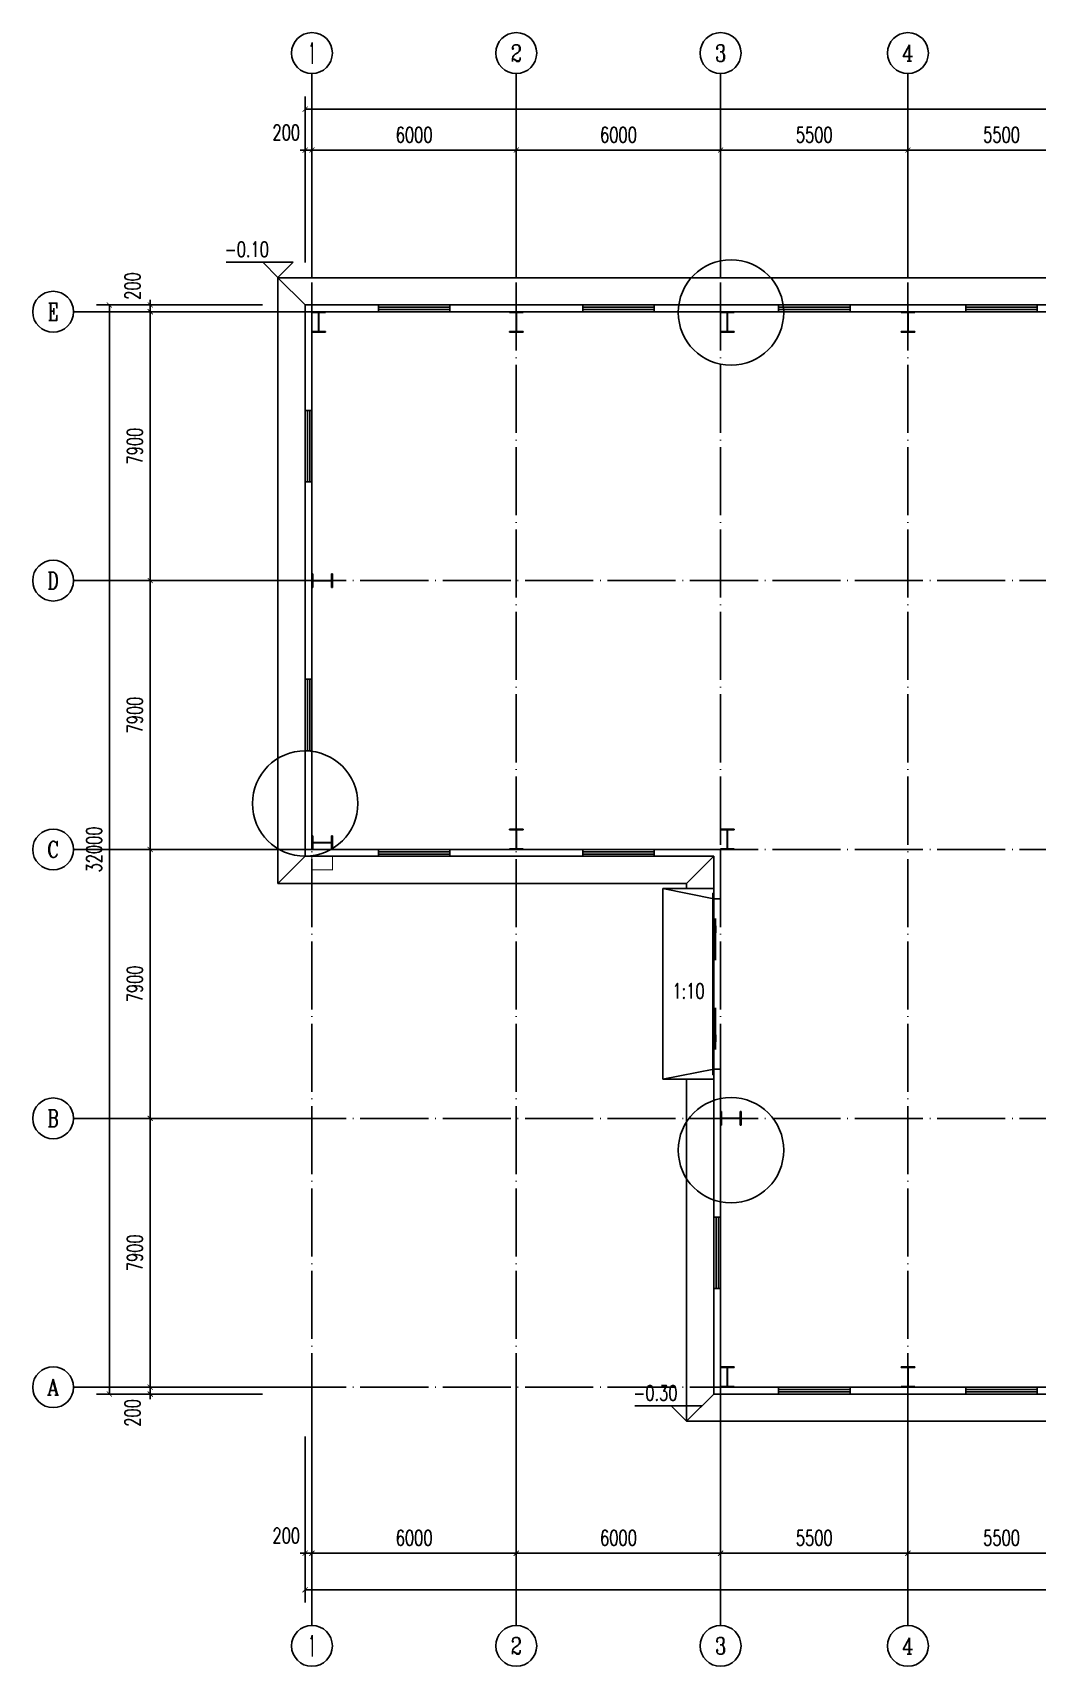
# Model space of a CAD drawing. Extents: x 1162612 to 1711260, y -157368 to 197905.
# Drawn here: x 1162612 to 1192112, y 51188 to 99188 of the extents above; entities that cross this region are included whole.
import ezdxf
from ezdxf.enums import TextEntityAlignment as Align

# ---------------------------------------------------------------- set-up
doc = ezdxf.new("R2010")
doc.units = 0
doc.header["$LTSCALE"] = 1000
doc.header["$MEASUREMENT"] = 0
doc.linetypes.add('DOTE', pattern=[2.42, 2, -0.2, 0.02, -0.2])
doc.layers.get('0').update_dxf_attribs({"linetype": 'CONTINUOUS'})
doc.layers.get('DEFPOINTS').update_dxf_attribs({"linetype": 'CONTINUOUS'})
for name, color, linetype in [('AXIS', 3, 'CONTINUOUS'), ('AXIS_TEXT', 7, 'CONTINUOUS'), ('COLUMN', 99, 'CONTINUOUS'), ('DIM_ELEV', 3, 'CONTINUOUS'), ('DIM_SYMB', 3, 'CONTINUOUS'), ('DOTE', 1, 'DOTE'), ('GROUND', 2, 'CONTINUOUS'), ('PUB_TEXT', 7, 'CONTINUOUS'), ('STAIR', 2, 'CONTINUOUS'), ('WALL', 9, 'CONTINUOUS'), ('WINDOW', 99, 'CONTINUOUS')]:
    doc.layers.add(name, color=color, linetype=linetype)
doc.styles.add('_TCH_AXIS', font='COMPLEX', dxfattribs={"bigfont": 'GBCBIG'})
doc.styles.add('_TCH_DIM', font='SIMPLEX', dxfattribs={"bigfont": 'GBCBIG'})
doc.styles.add('COMPLEX', font='COMPLEX')
doc.styles.add('DIM_FONT', font='SIMPLEX', dxfattribs={"width": 0.7, "bigfont": 'GBCBIG'})
doc.dimstyles.new('DIMN150', dxfattribs={"dimscale": 1.5, "dimtxt": 300, "dimasz": 100, "dimexe": 250, "dimexo": 300, "dimgap": 150, "dimtad": 1, "dimdec": 0, "dimzin": 0, "dimtxsty": 'DIM_FONT', "dimblk": 'ARCHTICK', "dimcen": 0.09, "dimclrt": 7, "dimazin": 3, "dimtfac": 1, "dimtdec": 0, "dimtix": 1, "dimtmove": 0, "dimatfit": 3, "dimtolj": 1, "dimtzin": 0})

# ---------------------------------------------------------------- blocks, each defined once
blk = doc.blocks.new('$TCHSYS$WIN2D')
for p, q in [((-0.5, 0.5), (0.5, 0.5)), ((-0.5, 0.5), (-0.5, -0.5)), ((0.5, 0.5), (0.5, -0.5)), ((0.5, 0.167), (-0.5, 0.167)), ((0.5, -0.167), (-0.5, -0.167)), ((-0.5, -0.5), (0.5, -0.5))]:
    blk.add_line(p, q)
blk = doc.blocks.new('$DORLIB2D$00000130')
at = {"color": 0, "linetype": 'CONTINUOUS'}
for p, q in [((-0.5333, 0.6601), (-0.5333, 0.5127)), ((0, 0.6601), (-0.5333, 0.6601)), ((0, 0.5127), (0, 0.6601)), ((0.5333, 0.6601), (0, 0.6601)), ((0.5333, 0.6601), (0.5333, 0.5127)), ((0, 0.5127), (-0.5333, 0.5127)), ((0.5333, 0.5127), (0, 0.5127)), ((-0.3853, 0.2694), (-0.1396, 0.2694)), ((-0.3853, 0.2694), (-0.2999, 0.2144)), ((-0.2999, 0.2144), (-0.2999, 0.2694)), ((0.3853, 0.2694), (0.1396, 0.2694)), ((0.2999, 0.2144), (0.2999, 0.2694)), ((0.3853, 0.2694), (0.2999, 0.2144))]:
    blk.add_line(p, q, dxfattribs=at)
blk = doc.blocks.new('_AXISO')
blk.add_circle((0, 0), 0.5)
at = {"layer": 'AXIS_TEXT', "style": 'COMPLEX', "width": 1.041667}
blk.add_attdef('A', text='', height=0.56, dxfattribs=at).set_placement((-0.25, -0.28), (0.25, -0.28), align=Align.FIT)
blk = doc.blocks.new('_ARCHTICK')
at = {"color": 0, "linetype": 'BYBLOCK', "const_width": 0.15}
blk.add_lwpolyline([(-0.5, -0.5), (0.5, 0.5)], dxfattribs=at)
blk = doc.blocks.new('*D49')
at = {"layer": 'AXIS', "color": 0}
for p, q in [((1543101, 80130), (1543101, 75255)), ((1594101, 80130), (1594101, 75255)), ((1543101, 75630), (1594101, 75630))]:
    blk.add_line(p, q, dxfattribs=at)
at = {"layer": 'DEFPOINTS', "color": 0}
for p in [(1543101, 80580), (1594101, 80580), (1594101, 75630)]:
    blk.add_point(p, dxfattribs=at)
at = {"layer": 'AXIS', "color": 0, "xscale": 150, "yscale": 150, "zscale": 150, "rotation": 180}
blk.add_blockref('_ARCHTICK', (1543101, 75630), dxfattribs=at)
at = {"layer": 'AXIS', "color": 0, "xscale": 150, "yscale": 150, "zscale": 150}
blk.add_blockref('_ARCHTICK', (1594101, 75630), dxfattribs=at)
at = {"layer": 'AXIS', "color": 7, "insert": (1568601, 76080), "char_height": 450, "attachment_point": 5, "style": 'DIM_FONT'}
blk.add_mtext('\\A1;51000', dxfattribs=at)
blk = doc.blocks.new('*D50')
at = {"layer": 'AXIS', "color": 0}
for p, q in [((1543101, 80130), (1543101, 76327)), ((1543301, 80130), (1543301, 76327)), ((1543101, 76702), (1542951, 76702)), ((1543101, 76702), (1543301, 76702)), ((1543301, 76702), (1543451, 76702))]:
    blk.add_line(p, q, dxfattribs=at)
at = {"layer": 'DEFPOINTS', "color": 0}
for p in [(1543101, 80580), (1543301, 80580), (1543301, 76702)]:
    blk.add_point(p, dxfattribs=at)
at = {"layer": 'AXIS', "color": 0, "xscale": 150, "yscale": 150, "zscale": 150}
blk.add_blockref('_ARCHTICK', (1543101, 76702), dxfattribs=at)
at = {"layer": 'AXIS', "color": 0, "xscale": 150, "yscale": 150, "zscale": 150, "rotation": 180}
blk.add_blockref('_ARCHTICK', (1543301, 76702), dxfattribs=at)
at = {"layer": 'AXIS', "color": 7, "insert": (1542546, 77220), "char_height": 450, "attachment_point": 5, "style": 'DIM_FONT'}
blk.add_mtext('\\A1;200', dxfattribs=at)
blk = doc.blocks.new('*D51')
at = {"layer": 'AXIS', "color": 0}
for p, q in [((1543301, 80130), (1543301, 76327)), ((1549301, 80130), (1549301, 76327)), ((1543301, 76702), (1549301, 76702))]:
    blk.add_line(p, q, dxfattribs=at)
at = {"layer": 'DEFPOINTS', "color": 0}
for p in [(1543301, 80580), (1549301, 80580), (1549301, 76702)]:
    blk.add_point(p, dxfattribs=at)
at = {"layer": 'AXIS', "color": 0, "xscale": 150, "yscale": 150, "zscale": 150, "rotation": 180}
blk.add_blockref('_ARCHTICK', (1543301, 76702), dxfattribs=at)
at = {"layer": 'AXIS', "color": 0, "xscale": 150, "yscale": 150, "zscale": 150}
blk.add_blockref('_ARCHTICK', (1549301, 76702), dxfattribs=at)
at = {"layer": 'AXIS', "color": 7, "insert": (1546301, 77152), "char_height": 450, "attachment_point": 5, "style": 'DIM_FONT'}
blk.add_mtext('\\A1;6000', dxfattribs=at)
blk = doc.blocks.new('*D52')
at = {"layer": 'AXIS', "color": 0}
for p, q in [((1549301, 80130), (1549301, 76327)), ((1555301, 80130), (1555301, 76327)), ((1549301, 76702), (1555301, 76702))]:
    blk.add_line(p, q, dxfattribs=at)
at = {"layer": 'DEFPOINTS', "color": 0}
for p in [(1549301, 80580), (1555301, 80580), (1555301, 76702)]:
    blk.add_point(p, dxfattribs=at)
at = {"layer": 'AXIS', "color": 0, "xscale": 150, "yscale": 150, "zscale": 150, "rotation": 180}
blk.add_blockref('_ARCHTICK', (1549301, 76702), dxfattribs=at)
at = {"layer": 'AXIS', "color": 0, "xscale": 150, "yscale": 150, "zscale": 150}
blk.add_blockref('_ARCHTICK', (1555301, 76702), dxfattribs=at)
at = {"layer": 'AXIS', "color": 7, "insert": (1552301, 77152), "char_height": 450, "attachment_point": 5, "style": 'DIM_FONT'}
blk.add_mtext('\\A1;6000', dxfattribs=at)
blk = doc.blocks.new('*D53')
at = {"layer": 'AXIS', "color": 0}
for p, q in [((1555301, 80130), (1555301, 76327)), ((1560801, 80130), (1560801, 76327)), ((1555301, 76702), (1560801, 76702))]:
    blk.add_line(p, q, dxfattribs=at)
at = {"layer": 'DEFPOINTS', "color": 0}
for p in [(1555301, 80580), (1560801, 80580), (1560801, 76702)]:
    blk.add_point(p, dxfattribs=at)
at = {"layer": 'AXIS', "color": 0, "xscale": 150, "yscale": 150, "zscale": 150, "rotation": 180}
blk.add_blockref('_ARCHTICK', (1555301, 76702), dxfattribs=at)
at = {"layer": 'AXIS', "color": 0, "xscale": 150, "yscale": 150, "zscale": 150}
blk.add_blockref('_ARCHTICK', (1560801, 76702), dxfattribs=at)
at = {"layer": 'AXIS', "color": 7, "insert": (1558051, 77152), "char_height": 450, "attachment_point": 5, "style": 'DIM_FONT'}
blk.add_mtext('\\A1;5500', dxfattribs=at)
blk = doc.blocks.new('*D54')
at = {"layer": 'AXIS', "color": 0}
for p, q in [((1560801, 80130), (1560801, 76327)), ((1566301, 80130), (1566301, 76327)), ((1560801, 76702), (1566301, 76702))]:
    blk.add_line(p, q, dxfattribs=at)
at = {"layer": 'DEFPOINTS', "color": 0}
for p in [(1560801, 80580), (1566301, 80580), (1566301, 76702)]:
    blk.add_point(p, dxfattribs=at)
at = {"layer": 'AXIS', "color": 0, "xscale": 150, "yscale": 150, "zscale": 150, "rotation": 180}
blk.add_blockref('_ARCHTICK', (1560801, 76702), dxfattribs=at)
at = {"layer": 'AXIS', "color": 0, "xscale": 150, "yscale": 150, "zscale": 150}
blk.add_blockref('_ARCHTICK', (1566301, 76702), dxfattribs=at)
at = {"layer": 'AXIS', "color": 7, "insert": (1563551, 77152), "char_height": 450, "attachment_point": 5, "style": 'DIM_FONT'}
blk.add_mtext('\\A1;5500', dxfattribs=at)
blk = doc.blocks.new('*D61')
at = {"layer": 'AXIS', "color": 0}
for p, q in [((1541851, 113380), (1536976, 113380)), ((1537351, 81380), (1537351, 113380)), ((1541851, 81380), (1536976, 81380))]:
    blk.add_line(p, q, dxfattribs=at)
at = {"layer": 'DEFPOINTS', "color": 0}
for p in [(1537351, 113380), (1542301, 113380), (1542301, 81380)]:
    blk.add_point(p, dxfattribs=at)
at = {"layer": 'AXIS', "color": 0, "xscale": 150, "yscale": 150, "zscale": 150}
for p, rotation in [((1537351, 113380), 90), ((1537351, 81380), 270)]:
    blk.add_blockref('_ARCHTICK', p, dxfattribs=dict(at, rotation=rotation))
at = {"layer": 'AXIS', "color": 7, "insert": (1536901, 97380), "char_height": 450, "attachment_point": 5, "rotation": 90, "style": 'DIM_FONT'}
blk.add_mtext('\\A1;32000', dxfattribs=at)
blk = doc.blocks.new('*D62')
at = {"layer": 'AXIS', "color": 0}
for p, q in [((1538551, 81580), (1538551, 81730)), ((1541851, 81580), (1538176, 81580)), ((1541851, 81380), (1538176, 81380)), ((1538551, 81380), (1538551, 81580)), ((1538551, 81380), (1538551, 81230))]:
    blk.add_line(p, q, dxfattribs=at)
at = {"layer": 'DEFPOINTS', "color": 0}
for p in [(1538551, 81580), (1542301, 81580), (1542301, 81380)]:
    blk.add_point(p, dxfattribs=at)
at = {"layer": 'AXIS', "color": 0, "xscale": 150, "yscale": 150, "zscale": 150}
for p, rotation in [((1538551, 81580), 270), ((1538551, 81380), 90)]:
    blk.add_blockref('_ARCHTICK', p, dxfattribs=dict(at, rotation=rotation))
at = {"layer": 'AXIS', "color": 7, "insert": (1538033, 80825), "char_height": 450, "attachment_point": 5, "rotation": 90, "style": 'DIM_FONT'}
blk.add_mtext('\\A1;200', dxfattribs=at)
blk = doc.blocks.new('*D63')
at = {"layer": 'AXIS', "color": 0}
for p, q in [((1541851, 89480), (1538176, 89480)), ((1538551, 81580), (1538551, 89480)), ((1541851, 81580), (1538176, 81580))]:
    blk.add_line(p, q, dxfattribs=at)
at = {"layer": 'DEFPOINTS', "color": 0}
for p in [(1538551, 89480), (1542301, 89480), (1542301, 81580)]:
    blk.add_point(p, dxfattribs=at)
at = {"layer": 'AXIS', "color": 0, "xscale": 150, "yscale": 150, "zscale": 150}
for p, rotation in [((1538551, 89480), 90), ((1538551, 81580), 270)]:
    blk.add_blockref('_ARCHTICK', p, dxfattribs=dict(at, rotation=rotation))
at = {"layer": 'AXIS', "color": 7, "insert": (1538101, 85530), "char_height": 450, "attachment_point": 5, "rotation": 90, "style": 'DIM_FONT'}
blk.add_mtext('\\A1;7900', dxfattribs=at)
blk = doc.blocks.new('*D64')
at = {"layer": 'AXIS', "color": 0}
for p, q in [((1541851, 97380), (1538176, 97380)), ((1538551, 89480), (1538551, 97380)), ((1541851, 89480), (1538176, 89480))]:
    blk.add_line(p, q, dxfattribs=at)
at = {"layer": 'DEFPOINTS', "color": 0}
for p in [(1538551, 97380), (1542301, 97380), (1542301, 89480)]:
    blk.add_point(p, dxfattribs=at)
at = {"layer": 'AXIS', "color": 0, "xscale": 150, "yscale": 150, "zscale": 150}
for p, rotation in [((1538551, 97380), 90), ((1538551, 89480), 270)]:
    blk.add_blockref('_ARCHTICK', p, dxfattribs=dict(at, rotation=rotation))
at = {"layer": 'AXIS', "color": 7, "insert": (1538101, 93430), "char_height": 450, "attachment_point": 5, "rotation": 90, "style": 'DIM_FONT'}
blk.add_mtext('\\A1;7900', dxfattribs=at)
blk = doc.blocks.new('*D65')
at = {"layer": 'AXIS', "color": 0}
for p, q in [((1541851, 105280), (1538176, 105280)), ((1538551, 97380), (1538551, 105280)), ((1541851, 97380), (1538176, 97380))]:
    blk.add_line(p, q, dxfattribs=at)
at = {"layer": 'DEFPOINTS', "color": 0}
for p in [(1538551, 105280), (1542301, 105280), (1542301, 97380)]:
    blk.add_point(p, dxfattribs=at)
at = {"layer": 'AXIS', "color": 0, "xscale": 150, "yscale": 150, "zscale": 150}
for p, rotation in [((1538551, 105280), 90), ((1538551, 97380), 270)]:
    blk.add_blockref('_ARCHTICK', p, dxfattribs=dict(at, rotation=rotation))
at = {"layer": 'AXIS', "color": 7, "insert": (1538101, 101330), "char_height": 450, "attachment_point": 5, "rotation": 90, "style": 'DIM_FONT'}
blk.add_mtext('\\A1;7900', dxfattribs=at)
blk = doc.blocks.new('*D66')
at = {"layer": 'AXIS', "color": 0}
for p, q in [((1541851, 113180), (1538176, 113180)), ((1538551, 105280), (1538551, 113180)), ((1541851, 105280), (1538176, 105280))]:
    blk.add_line(p, q, dxfattribs=at)
at = {"layer": 'DEFPOINTS', "color": 0}
for p in [(1538551, 113180), (1542301, 113180), (1542301, 105280)]:
    blk.add_point(p, dxfattribs=at)
at = {"layer": 'AXIS', "color": 0, "xscale": 150, "yscale": 150, "zscale": 150}
for p, rotation in [((1538551, 113180), 90), ((1538551, 105280), 270)]:
    blk.add_blockref('_ARCHTICK', p, dxfattribs=dict(at, rotation=rotation))
at = {"layer": 'AXIS', "color": 7, "insert": (1538101, 109230), "char_height": 450, "attachment_point": 5, "rotation": 90, "style": 'DIM_FONT'}
blk.add_mtext('\\A1;7900', dxfattribs=at)
blk = doc.blocks.new('*D67')
at = {"layer": 'AXIS', "color": 0}
for p, q in [((1541851, 113380), (1538176, 113380)), ((1538551, 113380), (1538551, 113530)), ((1538551, 113180), (1538551, 113380)), ((1541851, 113180), (1538176, 113180)), ((1538551, 113180), (1538551, 113030))]:
    blk.add_line(p, q, dxfattribs=at)
at = {"layer": 'DEFPOINTS', "color": 0}
for p in [(1538551, 113380), (1542301, 113380), (1542301, 113180)]:
    blk.add_point(p, dxfattribs=at)
at = {"layer": 'AXIS', "color": 0, "xscale": 150, "yscale": 150, "zscale": 150}
for p, rotation in [((1538551, 113380), 270), ((1538551, 113180), 90)]:
    blk.add_blockref('_ARCHTICK', p, dxfattribs=dict(at, rotation=rotation))
at = {"layer": 'AXIS', "color": 7, "insert": (1538033, 113935), "char_height": 450, "attachment_point": 5, "rotation": 90, "style": 'DIM_FONT'}
blk.add_mtext('\\A1;200', dxfattribs=at)
blk = doc.blocks.new('*D68')
at = {"layer": 'AXIS', "color": 0}
for p, q in [((1543101, 114630), (1543101, 119505)), ((1543101, 119130), (1594101, 119130)), ((1594101, 114630), (1594101, 119505))]:
    blk.add_line(p, q, dxfattribs=at)
at = {"layer": 'DEFPOINTS', "color": 0}
for p in [(1594101, 119130), (1543101, 114180), (1594101, 114180)]:
    blk.add_point(p, dxfattribs=at)
at = {"layer": 'AXIS', "color": 0, "xscale": 150, "yscale": 150, "zscale": 150, "rotation": 180}
blk.add_blockref('_ARCHTICK', (1543101, 119130), dxfattribs=at)
at = {"layer": 'AXIS', "color": 0, "xscale": 150, "yscale": 150, "zscale": 150}
blk.add_blockref('_ARCHTICK', (1594101, 119130), dxfattribs=at)
at = {"layer": 'AXIS', "color": 7, "insert": (1568601, 119580), "char_height": 450, "attachment_point": 5, "style": 'DIM_FONT'}
blk.add_mtext('\\A1;51000', dxfattribs=at)
blk = doc.blocks.new('*D69')
at = {"layer": 'AXIS', "color": 0}
for p, q in [((1543101, 114630), (1543101, 118305)), ((1543301, 114630), (1543301, 118305)), ((1543101, 117930), (1542951, 117930)), ((1543101, 117930), (1543301, 117930)), ((1543301, 117930), (1543451, 117930))]:
    blk.add_line(p, q, dxfattribs=at)
at = {"layer": 'DEFPOINTS', "color": 0}
for p in [(1543301, 117930), (1543101, 114180), (1543301, 114180)]:
    blk.add_point(p, dxfattribs=at)
at = {"layer": 'AXIS', "color": 0, "xscale": 150, "yscale": 150, "zscale": 150}
blk.add_blockref('_ARCHTICK', (1543101, 117930), dxfattribs=at)
at = {"layer": 'AXIS', "color": 0, "xscale": 150, "yscale": 150, "zscale": 150, "rotation": 180}
blk.add_blockref('_ARCHTICK', (1543301, 117930), dxfattribs=at)
at = {"layer": 'AXIS', "color": 7, "insert": (1542546, 118447), "char_height": 450, "attachment_point": 5, "style": 'DIM_FONT'}
blk.add_mtext('\\A1;200', dxfattribs=at)
blk = doc.blocks.new('*D70')
at = {"layer": 'AXIS', "color": 0}
for p, q in [((1543301, 114630), (1543301, 118305)), ((1549301, 114630), (1549301, 118305)), ((1543301, 117930), (1549301, 117930))]:
    blk.add_line(p, q, dxfattribs=at)
at = {"layer": 'DEFPOINTS', "color": 0}
for p in [(1549301, 117930), (1543301, 114180), (1549301, 114180)]:
    blk.add_point(p, dxfattribs=at)
at = {"layer": 'AXIS', "color": 0, "xscale": 150, "yscale": 150, "zscale": 150, "rotation": 180}
blk.add_blockref('_ARCHTICK', (1543301, 117930), dxfattribs=at)
at = {"layer": 'AXIS', "color": 0, "xscale": 150, "yscale": 150, "zscale": 150}
blk.add_blockref('_ARCHTICK', (1549301, 117930), dxfattribs=at)
at = {"layer": 'AXIS', "color": 7, "insert": (1546301, 118380), "char_height": 450, "attachment_point": 5, "style": 'DIM_FONT'}
blk.add_mtext('\\A1;6000', dxfattribs=at)
blk = doc.blocks.new('*D71')
at = {"layer": 'AXIS', "color": 0}
for p, q in [((1549301, 114630), (1549301, 118305)), ((1555301, 114630), (1555301, 118305)), ((1549301, 117930), (1555301, 117930))]:
    blk.add_line(p, q, dxfattribs=at)
at = {"layer": 'DEFPOINTS', "color": 0}
for p in [(1555301, 117930), (1549301, 114180), (1555301, 114180)]:
    blk.add_point(p, dxfattribs=at)
at = {"layer": 'AXIS', "color": 0, "xscale": 150, "yscale": 150, "zscale": 150, "rotation": 180}
blk.add_blockref('_ARCHTICK', (1549301, 117930), dxfattribs=at)
at = {"layer": 'AXIS', "color": 0, "xscale": 150, "yscale": 150, "zscale": 150}
blk.add_blockref('_ARCHTICK', (1555301, 117930), dxfattribs=at)
at = {"layer": 'AXIS', "color": 7, "insert": (1552301, 118380), "char_height": 450, "attachment_point": 5, "style": 'DIM_FONT'}
blk.add_mtext('\\A1;6000', dxfattribs=at)
blk = doc.blocks.new('*D72')
at = {"layer": 'AXIS', "color": 0}
for p, q in [((1555301, 114630), (1555301, 118305)), ((1560801, 114630), (1560801, 118305)), ((1555301, 117930), (1560801, 117930))]:
    blk.add_line(p, q, dxfattribs=at)
at = {"layer": 'DEFPOINTS', "color": 0}
for p in [(1560801, 117930), (1555301, 114180), (1560801, 114180)]:
    blk.add_point(p, dxfattribs=at)
at = {"layer": 'AXIS', "color": 0, "xscale": 150, "yscale": 150, "zscale": 150, "rotation": 180}
blk.add_blockref('_ARCHTICK', (1555301, 117930), dxfattribs=at)
at = {"layer": 'AXIS', "color": 0, "xscale": 150, "yscale": 150, "zscale": 150}
blk.add_blockref('_ARCHTICK', (1560801, 117930), dxfattribs=at)
at = {"layer": 'AXIS', "color": 7, "insert": (1558051, 118380), "char_height": 450, "attachment_point": 5, "style": 'DIM_FONT'}
blk.add_mtext('\\A1;5500', dxfattribs=at)
blk = doc.blocks.new('*D73')
at = {"layer": 'AXIS', "color": 0}
for p, q in [((1560801, 114630), (1560801, 118305)), ((1566301, 114630), (1566301, 118305)), ((1560801, 117930), (1566301, 117930))]:
    blk.add_line(p, q, dxfattribs=at)
at = {"layer": 'DEFPOINTS', "color": 0}
for p in [(1566301, 117930), (1560801, 114180), (1566301, 114180)]:
    blk.add_point(p, dxfattribs=at)
at = {"layer": 'AXIS', "color": 0, "xscale": 150, "yscale": 150, "zscale": 150, "rotation": 180}
blk.add_blockref('_ARCHTICK', (1560801, 117930), dxfattribs=at)
at = {"layer": 'AXIS', "color": 0, "xscale": 150, "yscale": 150, "zscale": 150}
blk.add_blockref('_ARCHTICK', (1566301, 117930), dxfattribs=at)
at = {"layer": 'AXIS', "color": 7, "insert": (1563551, 118380), "char_height": 450, "attachment_point": 5, "style": 'DIM_FONT'}
blk.add_mtext('\\A1;5500', dxfattribs=at)
blk = doc.blocks.new('D322')
at = {"layer": 'DIM_ELEV'}
blk.add_hatch(color=8, dxfattribs=at).paths.add_polyline_path([(1542300.5, 114179.6), (1542303.5, 114182.6), (1542297.5, 114182.6)])
at = {"color": 8}
blk.add_lwpolyline([(1543100.5, 113379.6), (1594100.5, 113379.6), (1594100.5, 81379.6), (1555100.5, 81379.6), (1555100.5, 97179.6), (1543100.5, 97179.6)], close=True, dxfattribs=at)
at = {"color": 8, "const_width": 30}
blk.add_lwpolyline([(1543300.5, 97179.6), (1543300.5, 96779.6), (1543900.5, 96779.6), (1543900.5, 97179.6)], dxfattribs=at)
at = {"layer": 'AXIS', "color": 8}
for p, q in [((1543300.5, 114179.6), (1543300.5, 120179.6)), ((1549300.5, 114179.6), (1549300.5, 120179.6)), ((1555300.5, 114179.6), (1555300.5, 120179.6)), ((1560800.5, 114179.6), (1560800.5, 120179.6)), ((1542300.5, 113179.6), (1536300.5, 113179.6)), ((1542300.5, 105279.6), (1536300.5, 105279.6)), ((1542300.5, 97379.6), (1536300.5, 97379.6)), ((1542300.5, 89479.6), (1536300.5, 89479.6)), ((1542300.5, 81579.6), (1536300.5, 81579.6)), ((1543300.5, 80579.6), (1543300.5, 74579.6)), ((1549300.5, 80579.6), (1549300.5, 74579.6)), ((1555300.5, 80579.6), (1555300.5, 74579.6)), ((1560800.5, 80579.6), (1560800.5, 74579.6))]:
    blk.add_line(p, q, dxfattribs=at)
at = {"layer": 'COLUMN', "color": 8}
for p, q in [((1543700.5, 113179.6), (1543300.5, 113179.6)), ((1543300.5, 113179.6), (1543300.5, 113157.6)), ((1543300.5, 113157.6), (1543489.5, 113157.6)), ((1543489.5, 113157.6), (1543494.5, 113152.6)), ((1543494.5, 113152.6), (1543494.5, 112606.6)), ((1543506.5, 113152.6), (1543511.5, 113157.6)), ((1543506.5, 112606.6), (1543506.5, 113152.6)), ((1543511.5, 113157.6), (1543700.5, 113157.6)), ((1543700.5, 113157.6), (1543700.5, 113179.6)), ((1549500.5, 113179.6), (1549100.5, 113179.6)), ((1549100.5, 113179.6), (1549100.5, 113157.6)), ((1549100.5, 113157.6), (1549289.5, 113157.6)), ((1549289.5, 113157.6), (1549294.5, 113152.6)), ((1549294.5, 113152.6), (1549294.5, 112606.6)), ((1549306.5, 113152.6), (1549311.5, 113157.6)), ((1549306.5, 112606.6), (1549306.5, 113152.6)), ((1549311.5, 113157.6), (1549500.5, 113157.6)), ((1549500.5, 113157.6), (1549500.5, 113179.6)), ((1555700.5, 113179.6), (1555300.5, 113179.6)), ((1555300.5, 113179.6), (1555300.5, 113157.6)), ((1555300.5, 113157.6), (1555489.5, 113157.6)), ((1555489.5, 113157.6), (1555494.5, 113152.6)), ((1555494.5, 113152.6), (1555494.5, 112606.6)), ((1555506.5, 113152.6), (1555511.5, 113157.6)), ((1555506.5, 112606.6), (1555506.5, 113152.6)), ((1555511.5, 113157.6), (1555700.5, 113157.6)), ((1555700.5, 113157.6), (1555700.5, 113179.6)), ((1561000.5, 113179.6), (1560600.5, 113179.6)), ((1560600.5, 113179.6), (1560600.5, 113157.6)), ((1560600.5, 113157.6), (1560789.5, 113157.6)), ((1560789.5, 113157.6), (1560794.5, 113152.6)), ((1560794.5, 113152.6), (1560794.5, 112606.6)), ((1560806.5, 113152.6), (1560811.5, 113157.6)), ((1560806.5, 112606.6), (1560806.5, 113152.6)), ((1560811.5, 113157.6), (1561000.5, 113157.6)), ((1561000.5, 113157.6), (1561000.5, 113179.6)), ((1543489.5, 112601.6), (1543300.5, 112601.6)), ((1543300.5, 112601.6), (1543300.5, 112579.6)), ((1543300.5, 112579.6), (1543700.5, 112579.6)), ((1543494.5, 112606.6), (1543489.5, 112601.6)), ((1543511.5, 112601.6), (1543506.5, 112606.6)), ((1543700.5, 112601.6), (1543511.5, 112601.6)), ((1543700.5, 112579.6), (1543700.5, 112601.6)), ((1549289.5, 112601.6), (1549100.5, 112601.6)), ((1549100.5, 112601.6), (1549100.5, 112579.6)), ((1549100.5, 112579.6), (1549500.5, 112579.6)), ((1549294.5, 112606.6), (1549289.5, 112601.6)), ((1549311.5, 112601.6), (1549306.5, 112606.6)), ((1549500.5, 112601.6), (1549311.5, 112601.6)), ((1549500.5, 112579.6), (1549500.5, 112601.6)), ((1555489.5, 112601.6), (1555300.5, 112601.6)), ((1555300.5, 112601.6), (1555300.5, 112579.6)), ((1555300.5, 112579.6), (1555700.5, 112579.6)), ((1555494.5, 112606.6), (1555489.5, 112601.6)), ((1555511.5, 112601.6), (1555506.5, 112606.6)), ((1555700.5, 112601.6), (1555511.5, 112601.6)), ((1555700.5, 112579.6), (1555700.5, 112601.6)), ((1560789.5, 112601.6), (1560600.5, 112601.6)), ((1560600.5, 112601.6), (1560600.5, 112579.6)), ((1560600.5, 112579.6), (1561000.5, 112579.6)), ((1560794.5, 112606.6), (1560789.5, 112601.6)), ((1560811.5, 112601.6), (1560806.5, 112606.6)), ((1561000.5, 112601.6), (1560811.5, 112601.6)), ((1561000.5, 112579.6), (1561000.5, 112601.6)), ((1543322.5, 105479.6), (1543300.5, 105479.6)), ((1543300.5, 105479.6), (1543300.5, 105079.6)), ((1543322.5, 105290.6), (1543322.5, 105479.6)), ((1543327.5, 105285.6), (1543322.5, 105290.6)), ((1543322.5, 105268.6), (1543327.5, 105273.6)), ((1543322.5, 105079.6), (1543322.5, 105268.6)), ((1543873.5, 105285.6), (1543327.5, 105285.6)), ((1543327.5, 105273.6), (1543873.5, 105273.6)), ((1543878.5, 105290.6), (1543873.5, 105285.6)), ((1543873.5, 105273.6), (1543878.5, 105268.6)), ((1543900.5, 105479.6), (1543878.5, 105479.6)), ((1543878.5, 105479.6), (1543878.5, 105290.6)), ((1543878.5, 105268.6), (1543878.5, 105079.6)), ((1543900.5, 105079.6), (1543900.5, 105479.6)), ((1543300.5, 105079.6), (1543322.5, 105079.6)), ((1543878.5, 105079.6), (1543900.5, 105079.6)), ((1549500.5, 97979.6), (1549100.5, 97979.6)), ((1549100.5, 97979.6), (1549100.5, 97957.6)), ((1549100.5, 97957.6), (1549289.5, 97957.6)), ((1549289.5, 97957.6), (1549294.5, 97952.6)), ((1549294.5, 97952.6), (1549294.5, 97406.6)), ((1549306.5, 97952.6), (1549311.5, 97957.6)), ((1549306.5, 97406.6), (1549306.5, 97952.6)), ((1549311.5, 97957.6), (1549500.5, 97957.6)), ((1549500.5, 97957.6), (1549500.5, 97979.6)), ((1555700.5, 97979.6), (1555300.5, 97979.6)), ((1555300.5, 97979.6), (1555300.5, 97957.6)), ((1555300.5, 97957.6), (1555489.5, 97957.6)), ((1555489.5, 97957.6), (1555494.5, 97952.6)), ((1555494.5, 97952.6), (1555494.5, 97406.6)), ((1555506.5, 97952.6), (1555511.5, 97957.6)), ((1555506.5, 97406.6), (1555506.5, 97952.6)), ((1555511.5, 97957.6), (1555700.5, 97957.6)), ((1555700.5, 97957.6), (1555700.5, 97979.6)), ((1543322.5, 97779.6), (1543300.5, 97779.6)), ((1543300.5, 97779.6), (1543300.5, 97379.6)), ((1543322.5, 97590.6), (1543322.5, 97779.6)), ((1543327.5, 97585.6), (1543322.5, 97590.6)), ((1543322.5, 97568.6), (1543327.5, 97573.6)), ((1543322.5, 97379.6), (1543322.5, 97568.6)), ((1543873.5, 97585.6), (1543327.5, 97585.6)), ((1543327.5, 97573.6), (1543873.5, 97573.6)), ((1543878.5, 97590.6), (1543873.5, 97585.6)), ((1543873.5, 97573.6), (1543878.5, 97568.6)), ((1543900.5, 97779.6), (1543878.5, 97779.6)), ((1543878.5, 97779.6), (1543878.5, 97590.6)), ((1543878.5, 97568.6), (1543878.5, 97379.6)), ((1543900.5, 97379.6), (1543900.5, 97779.6)), ((1543300.5, 97379.6), (1543322.5, 97379.6)), ((1543878.5, 97379.6), (1543900.5, 97379.6)), ((1549289.5, 97401.6), (1549100.5, 97401.6)), ((1549100.5, 97401.6), (1549100.5, 97379.6)), ((1549100.5, 97379.6), (1549500.5, 97379.6)), ((1549294.5, 97406.6), (1549289.5, 97401.6)), ((1549311.5, 97401.6), (1549306.5, 97406.6)), ((1549500.5, 97401.6), (1549311.5, 97401.6)), ((1549500.5, 97379.6), (1549500.5, 97401.6)), ((1555489.5, 97401.6), (1555300.5, 97401.6)), ((1555300.5, 97401.6), (1555300.5, 97379.6)), ((1555300.5, 97379.6), (1555700.5, 97379.6)), ((1555494.5, 97406.6), (1555489.5, 97401.6)), ((1555511.5, 97401.6), (1555506.5, 97406.6)), ((1555700.5, 97401.6), (1555511.5, 97401.6)), ((1555700.5, 97379.6), (1555700.5, 97401.6)), ((1555322.5, 89679.6), (1555300.5, 89679.6)), ((1555300.5, 89679.6), (1555300.5, 89279.6)), ((1555322.5, 89490.6), (1555322.5, 89679.6)), ((1555327.5, 89485.6), (1555322.5, 89490.6)), ((1555322.5, 89468.6), (1555327.5, 89473.6)), ((1555322.5, 89279.6), (1555322.5, 89468.6)), ((1555873.5, 89485.6), (1555327.5, 89485.6)), ((1555327.5, 89473.6), (1555873.5, 89473.6)), ((1555878.5, 89490.6), (1555873.5, 89485.6)), ((1555873.5, 89473.6), (1555878.5, 89468.6)), ((1555900.5, 89679.6), (1555878.5, 89679.6)), ((1555878.5, 89679.6), (1555878.5, 89490.6)), ((1555878.5, 89468.6), (1555878.5, 89279.6)), ((1555900.5, 89279.6), (1555900.5, 89679.6)), ((1555300.5, 89279.6), (1555322.5, 89279.6)), ((1555878.5, 89279.6), (1555900.5, 89279.6)), ((1555700.5, 82179.6), (1555300.5, 82179.6)), ((1555300.5, 82179.6), (1555300.5, 82157.6)), ((1555300.5, 82157.6), (1555489.5, 82157.6)), ((1555489.5, 82157.6), (1555494.5, 82152.6)), ((1555494.5, 82152.6), (1555494.5, 81606.6)), ((1555506.5, 82152.6), (1555511.5, 82157.6)), ((1555506.5, 81606.6), (1555506.5, 82152.6)), ((1555511.5, 82157.6), (1555700.5, 82157.6)), ((1555700.5, 82157.6), (1555700.5, 82179.6)), ((1561000.5, 82179.6), (1560600.5, 82179.6)), ((1560600.5, 82179.6), (1560600.5, 82157.6)), ((1560600.5, 82157.6), (1560789.5, 82157.6)), ((1560789.5, 82157.6), (1560794.5, 82152.6)), ((1560794.5, 82152.6), (1560794.5, 81606.6)), ((1560806.5, 82152.6), (1560811.5, 82157.6)), ((1560806.5, 81606.6), (1560806.5, 82152.6)), ((1560811.5, 82157.6), (1561000.5, 82157.6)), ((1561000.5, 82157.6), (1561000.5, 82179.6)), ((1555489.5, 81601.6), (1555300.5, 81601.6)), ((1555300.5, 81601.6), (1555300.5, 81579.6)), ((1555494.5, 81606.6), (1555489.5, 81601.6)), ((1555511.5, 81601.6), (1555506.5, 81606.6)), ((1555700.5, 81601.6), (1555511.5, 81601.6)), ((1555700.5, 81579.6), (1555700.5, 81601.6)), ((1560789.5, 81601.6), (1560600.5, 81601.6)), ((1560600.5, 81601.6), (1560600.5, 81579.6)), ((1560794.5, 81606.6), (1560789.5, 81601.6)), ((1560811.5, 81601.6), (1560806.5, 81606.6)), ((1561000.5, 81601.6), (1560811.5, 81601.6)), ((1561000.5, 81579.6), (1561000.5, 81601.6)), ((1555300.5, 81579.6), (1555700.5, 81579.6)), ((1560600.5, 81579.6), (1561000.5, 81579.6))]:
    blk.add_line(p, q, dxfattribs=at)
at = {"layer": 'DIM_ELEV', "color": 8}
for p, q in [((1542753.5, 114632.6), (1540786.4, 114632.6)), ((1542303.5, 114182.6), (1541853.5, 114632.6)), ((1542303.5, 114182.6), (1542753.5, 114632.6)), ((1542300.5, 114179.6), (1542297.5, 114182.6)), ((1542303.5, 114182.6), (1542297.5, 114182.6)), ((1542300.5, 114179.6), (1542303.5, 114182.6)), ((1554750.5, 81029.6), (1552783.4, 81029.6)), ((1554300.5, 80579.6), (1553850.5, 81029.6)), ((1554300.5, 80579.6), (1554750.5, 81029.6))]:
    blk.add_line(p, q, dxfattribs=at)
at = {"layer": 'DIM_SYMB', "color": 8}
blk.add_lwpolyline([(1554974.4, 92838.9, 0, 0, 0), (1554164.9, 92838.9, 120, 0, 0), (1553714.9, 92838.9, 0, 0, 0)], format="xyseb", dxfattribs=at)
at = {"layer": 'DOTE', "color": 8}
for p, q in [((1543300.5, 80579.6), (1543300.5, 114179.6)), ((1543300.5, 80579.6), (1543300.5, 114179.6)), ((1549300.5, 80579.6), (1549300.5, 114179.6)), ((1555300.5, 80579.6), (1555300.5, 114179.6)), ((1560800.5, 80579.6), (1560800.5, 114179.6)), ((1542300.5, 113179.6), (1594900.5, 113179.6)), ((1542300.5, 113179.6), (1594900.5, 113179.6)), ((1542300.5, 105279.6), (1594900.5, 105279.6)), ((1542300.5, 97379.6), (1594900.5, 97379.6)), ((1542300.5, 89479.6), (1594900.5, 89479.6)), ((1542300.5, 81579.6), (1594900.5, 81579.6))]:
    blk.add_line(p, q, dxfattribs=at)
at = {"layer": 'GROUND', "color": 8}
for p, q in [((1594900.5, 114179.6), (1542300.5, 114179.6)), ((1542300.5, 114179.6), (1542300.5, 96379.6)), ((1543100.5, 113379.6), (1542300.5, 114179.6)), ((1594100.5, 113379.6), (1543100.5, 113379.6)), ((1543100.5, 113379.6), (1543100.5, 97179.6)), ((1543100.5, 97179.6), (1542300.5, 96379.6)), ((1543100.5, 97179.6), (1555100.5, 97179.6)), ((1555100.5, 97179.6), (1554300.5, 96379.6)), ((1555100.5, 97179.6), (1555100.5, 96229.6)), ((1542300.5, 96379.6), (1554300.5, 96379.6)), ((1554300.5, 96379.6), (1554300.5, 96229.6)), ((1554300.5, 90629.6), (1554300.5, 80579.6)), ((1555100.5, 90629.6), (1555100.5, 81379.6)), ((1555100.5, 81379.6), (1554300.5, 80579.6)), ((1555100.5, 81379.6), (1577253.3, 81379.6)), ((1554300.5, 80579.6), (1577253.3, 80579.6))]:
    blk.add_line(p, q, dxfattribs=at)
at = {"layer": 'STAIR', "color": 8}
for p, q in [((1553600.5, 96229.6), (1553600.5, 90629.6)), ((1553600.5, 96229.6), (1555100.5, 96229.6)), ((1555100.5, 95929.6), (1553600.5, 96229.6)), ((1555100.5, 96229.6), (1555100.5, 90629.6)), ((1555100.5, 90929.6), (1553600.5, 90629.6)), ((1553600.5, 90629.6), (1555100.5, 90629.6))]:
    blk.add_line(p, q, dxfattribs=at)
at = {"layer": 'WALL', "color": 8}
for p, q in [((1543100.5, 113379.6), (1543100.5, 110279.6)), ((1545250.5, 113379.6), (1543100.5, 113379.6)), ((1545250.5, 113179.6), (1545250.5, 113379.6)), ((1549300.5, 113379.6), (1547350.5, 113379.6)), ((1547350.5, 113379.6), (1547350.5, 113179.6)), ((1551250.5, 113379.6), (1549300.5, 113379.6)), ((1551250.5, 113179.6), (1551250.5, 113379.6)), ((1555300.5, 113379.6), (1553350.5, 113379.6)), ((1553350.5, 113379.6), (1553350.5, 113179.6)), ((1557000.5, 113379.6), (1555300.5, 113379.6)), ((1557000.5, 113179.6), (1557000.5, 113379.6)), ((1560800.5, 113379.6), (1559100.5, 113379.6)), ((1559100.5, 113379.6), (1559100.5, 113179.6)), ((1562500.5, 113379.6), (1560800.5, 113379.6)), ((1562500.5, 113179.6), (1562500.5, 113379.6)), ((1543300.5, 112601.6), (1543300.5, 113157.6)), ((1543700.5, 113179.6), (1545250.5, 113179.6)), ((1547350.5, 113179.6), (1549100.5, 113179.6)), ((1549500.5, 113179.6), (1551250.5, 113179.6)), ((1553350.5, 113179.6), (1555300.5, 113179.6)), ((1555700.5, 113179.6), (1557000.5, 113179.6)), ((1559100.5, 113179.6), (1560600.5, 113179.6)), ((1561000.5, 113179.6), (1562500.5, 113179.6)), ((1543300.5, 110279.6), (1543300.5, 112579.6)), ((1543100.5, 110279.6), (1543300.5, 110279.6)), ((1543300.5, 108179.6), (1543100.5, 108179.6)), ((1543100.5, 108179.6), (1543100.5, 105279.6)), ((1543300.5, 105479.6), (1543300.5, 108179.6)), ((1543100.5, 105279.6), (1543100.5, 102379.6)), ((1543300.5, 102379.6), (1543300.5, 105079.6)), ((1543100.5, 102379.6), (1543300.5, 102379.6)), ((1543300.5, 100279.6), (1543100.5, 100279.6)), ((1543100.5, 100279.6), (1543100.5, 97179.6)), ((1543300.5, 97779.6), (1543300.5, 100279.6)), ((1543100.5, 97179.6), (1545250.5, 97179.6)), ((1543878.5, 97379.6), (1543322.5, 97379.6)), ((1545250.5, 97379.6), (1543900.5, 97379.6)), ((1545250.5, 97179.6), (1545250.5, 97379.6)), ((1549100.5, 97379.6), (1547350.5, 97379.6)), ((1547350.5, 97379.6), (1547350.5, 97179.6)), ((1547350.5, 97179.6), (1549300.5, 97179.6)), ((1549300.5, 97179.6), (1551250.5, 97179.6)), ((1551250.5, 97379.6), (1549500.5, 97379.6)), ((1551250.5, 97179.6), (1551250.5, 97379.6)), ((1555300.5, 97379.6), (1553350.5, 97379.6)), ((1553350.5, 97379.6), (1553350.5, 97179.6)), ((1553350.5, 97179.6), (1555100.5, 97179.6)), ((1555100.5, 97179.6), (1555100.5, 95929.6)), ((1555300.5, 95929.6), (1555300.5, 97379.6)), ((1555100.5, 95929.6), (1555300.5, 95929.6)), ((1555300.5, 90929.6), (1555100.5, 90929.6)), ((1555100.5, 90929.6), (1555100.5, 89479.6)), ((1555300.5, 89679.6), (1555300.5, 90929.6)), ((1555100.5, 89479.6), (1555100.5, 86579.6)), ((1555300.5, 86579.6), (1555300.5, 89279.6)), ((1555100.5, 86579.6), (1555300.5, 86579.6)), ((1555300.5, 84479.6), (1555100.5, 84479.6)), ((1555100.5, 84479.6), (1555100.5, 81379.6)), ((1555300.5, 82179.6), (1555300.5, 84479.6)), ((1555300.5, 81601.6), (1555300.5, 82157.6)), ((1555100.5, 81379.6), (1557000.5, 81379.6)), ((1557000.5, 81579.6), (1555700.5, 81579.6)), ((1557000.5, 81379.6), (1557000.5, 81579.6)), ((1560600.5, 81579.6), (1559100.5, 81579.6)), ((1559100.5, 81579.6), (1559100.5, 81379.6)), ((1559100.5, 81379.6), (1560806.5, 81379.6)), ((1560806.5, 81379.6), (1562500.5, 81379.6)), ((1562500.5, 81579.6), (1561000.5, 81579.6)), ((1562500.5, 81379.6), (1562500.5, 81579.6))]:
    blk.add_line(p, q, dxfattribs=at)
at = {"layer": 'AXIS', "color": 8}
ref = blk.add_blockref('_AXISO', (1543300.5, 120779.6), dxfattribs=dict(at, xscale=1200, yscale=1200, zscale=1200))
ref.add_attrib('A', '1', dxfattribs={"layer": 'AXIS_TEXT', "color": 8, "height": 624.4, "style": '_TCH_AXIS', "width": 0.555556}).set_placement((1543226.2, 120467.4), (1543374.9, 120467.4), align=Align.FIT)
ref = blk.add_blockref('_AXISO', (1549300.5, 120779.6), dxfattribs=dict(at, xscale=1200, yscale=1200, zscale=1200))
ref.add_attrib('A', '2', dxfattribs={"layer": 'AXIS_TEXT', "color": 8, "height": 493.2, "style": '_TCH_AXIS'}).set_placement((1549136.1, 120533), (1549464.9, 120533), align=Align.FIT)
ref = blk.add_blockref('_AXISO', (1555300.5, 120779.6), dxfattribs=dict(at, xscale=1200, yscale=1200, zscale=1200))
ref.add_attrib('A', '3', dxfattribs={"layer": 'AXIS_TEXT', "color": 8, "height": 493.2, "style": '_TCH_AXIS'}).set_placement((1555136.1, 120533), (1555464.9, 120533), align=Align.FIT)
ref = blk.add_blockref('_AXISO', (1560800.5, 120779.6), dxfattribs=dict(at, xscale=1200, yscale=1200, zscale=1200))
ref.add_attrib('A', '4', dxfattribs={"layer": 'AXIS_TEXT', "color": 8, "height": 480.7, "style": '_TCH_AXIS', "width": 0.9375}).set_placement((1560628.8, 120539.3), (1560972.2, 120539.3), align=Align.FIT)
ref = blk.add_blockref('_AXISO', (1535700.5, 113179.6), dxfattribs=dict(at, xscale=1200, yscale=1200, zscale=1200))
ref.add_attrib('A', 'E', dxfattribs={"layer": 'AXIS_TEXT', "color": 8, "height": 506.1, "style": '_TCH_AXIS', "width": 0.8125}).set_placement((1535543.9, 112926.6), (1535857.2, 112926.6), align=Align.FIT)
ref = blk.add_blockref('_AXISO', (1535700.5, 105279.6), dxfattribs=dict(at, xscale=1200, yscale=1200, zscale=1200))
ref.add_attrib('A', 'D', dxfattribs={"layer": 'AXIS_TEXT', "color": 8, "height": 493.2, "style": '_TCH_AXIS', "width": 0.823529}).set_placement((1535536.1, 105033), (1535864.9, 105033), align=Align.FIT)
ref = blk.add_blockref('_AXISO', (1535700.5, 97379.6), dxfattribs=dict(at, xscale=1200, yscale=1200, zscale=1200))
ref.add_attrib('A', 'C', dxfattribs={"layer": 'AXIS_TEXT', "color": 8, "height": 480.7, "style": '_TCH_AXIS'}).set_placement((1535528.8, 97139.3), (1535872.2, 97139.3), align=Align.FIT)
ref = blk.add_blockref('_AXISO', (1535700.5, 89479.6), dxfattribs=dict(at, xscale=1200, yscale=1200, zscale=1200))
ref.add_attrib('A', 'B', dxfattribs={"layer": 'AXIS_TEXT', "color": 8, "height": 493.2, "style": '_TCH_AXIS', "width": 0.823529}).set_placement((1535536.1, 89233), (1535864.9, 89233), align=Align.FIT)
ref = blk.add_blockref('_AXISO', (1535700.5, 81579.6), dxfattribs=dict(at, xscale=1200, yscale=1200, zscale=1200))
ref.add_attrib('A', 'A', dxfattribs={"layer": 'AXIS_TEXT', "color": 8, "height": 468.8, "style": '_TCH_AXIS', "width": 0.888889}).set_placement((1535522, 81345.3), (1535879.1, 81345.3), align=Align.FIT)
ref = blk.add_blockref('_AXISO', (1543300.5, 73979.6), dxfattribs=dict(at, xscale=1200, yscale=1200, zscale=1200))
ref.add_attrib('A', '1', dxfattribs={"layer": 'AXIS_TEXT', "color": 8, "height": 624.4, "style": '_TCH_AXIS', "width": 0.555556}).set_placement((1543226.2, 73667.4), (1543374.9, 73667.4), align=Align.FIT)
ref = blk.add_blockref('_AXISO', (1549300.5, 73979.6), dxfattribs=dict(at, xscale=1200, yscale=1200, zscale=1200))
ref.add_attrib('A', '2', dxfattribs={"layer": 'AXIS_TEXT', "color": 8, "height": 493.2, "style": '_TCH_AXIS'}).set_placement((1549136.1, 73733), (1549464.9, 73733), align=Align.FIT)
ref = blk.add_blockref('_AXISO', (1555300.5, 73979.6), dxfattribs=dict(at, xscale=1200, yscale=1200, zscale=1200))
ref.add_attrib('A', '3', dxfattribs={"layer": 'AXIS_TEXT', "color": 8, "height": 493.2, "style": '_TCH_AXIS'}).set_placement((1555136.1, 73733), (1555464.9, 73733), align=Align.FIT)
ref = blk.add_blockref('_AXISO', (1560800.5, 73979.6), dxfattribs=dict(at, xscale=1200, yscale=1200, zscale=1200))
ref.add_attrib('A', '4', dxfattribs={"layer": 'AXIS_TEXT', "color": 8, "height": 480.7, "style": '_TCH_AXIS', "width": 0.9375}).set_placement((1560628.8, 73739.3), (1560972.2, 73739.3), align=Align.FIT)
at = {"layer": 'WINDOW', "color": 8}
for name, p, xscale, yscale, zscale, rotation in [('$TCHSYS$WIN2D', (1546300.5, 113279.6), 2100, 200, 2100, 180), ('$TCHSYS$WIN2D', (1552300.5, 113279.6), 2100, 200, 2100, 180), ('$TCHSYS$WIN2D', (1558050.5, 113279.6), 2100, 200, 2100, 180), ('$TCHSYS$WIN2D', (1563550.5, 113279.6), 2100, 200, 2100, 180), ('$TCHSYS$WIN2D', (1543200.5, 109229.6), 2100, 200, 2100, 270), ('$TCHSYS$WIN2D', (1543200.5, 101329.6), 2100, 200, 2100, 270), ('$DORLIB2D$00000130', (1555200.5, 93429.6), 5000, -200, 5000, 270), ('$TCHSYS$WIN2D', (1555200.5, 85529.6), 2100, -200, 2100, 270)]:
    blk.add_blockref(name, p, dxfattribs=dict(at, xscale=xscale, yscale=yscale, zscale=zscale, rotation=rotation))
at = {"layer": 'WINDOW', "color": 8, "xscale": 2100, "zscale": 2100}
for p, yscale in [((1546300.5, 97279.6), 200), ((1552300.5, 97279.6), -200), ((1558050.5, 81479.6), 200), ((1563550.5, 81479.6), 200)]:
    blk.add_blockref('$TCHSYS$WIN2D', p, dxfattribs=dict(at, yscale=yscale))
at = {"layer": 'PUB_TEXT', "color": 7, "style": '_TCH_DIM', "width": 0.705882}
for s, p in [('-0.10', (1540741.4, 114790.1)), ('-0.30', (1552738.4, 81187.1))]:
    blk.add_text(s, height=446.25, dxfattribs=at).set_placement(p)
at = {"layer": 'PUB_TEXT', "color": 8, "style": '_TCH_DIM', "width": 0.705882}
blk.add_text('1:10', height=446.25, dxfattribs=at).set_placement((1553887.1, 92996.4))
at = {"layer": 'AXIS', "color": 8}
for p1, p2, distance, picture, middle in [((1543100.5, 114179.6), (1594100.5, 114179.6), 4950, '*D68', (1568600.5, 119579.6)), ((1543300.5, 114179.6), (1549300.5, 114179.6), 3750, '*D70', (1546300.5, 118379.6)), ((1549300.5, 114179.6), (1555300.5, 114179.6), 3750, '*D71', (1552300.5, 118379.6)), ((1555300.5, 114179.6), (1560800.5, 114179.6), 3750, '*D72', (1558050.5, 118379.6)), ((1560800.5, 114179.6), (1566300.5, 114179.6), 3750, '*D73', (1563550.5, 118379.6)), ((1542300.5, 81379.6), (1542300.5, 113379.6), 4950, '*D61', (1536900.5, 97379.6)), ((1542300.5, 105279.6), (1542300.5, 113179.6), 3750, '*D66', (1538100.5, 109229.6)), ((1542300.5, 97379.6), (1542300.5, 105279.6), 3750, '*D65', (1538100.5, 101329.6)), ((1542300.5, 89479.6), (1542300.5, 97379.6), 3750, '*D64', (1538100.5, 93429.6)), ((1542300.5, 81579.6), (1542300.5, 89479.6), 3750, '*D63', (1538100.5, 85529.6)), ((1543100.5, 80579.6), (1594100.5, 80579.6), -4950, '*D49', (1568600.5, 76079.6)), ((1543300.5, 80579.6), (1549300.5, 80579.6), -3877.2, '*D51', (1546300.5, 77152.4)), ((1549300.5, 80579.6), (1555300.5, 80579.6), -3877.2, '*D52', (1552300.5, 77152.4)), ((1555300.5, 80579.6), (1560800.5, 80579.6), -3877.2, '*D53', (1558050.5, 77152.4)), ((1560800.5, 80579.6), (1566300.5, 80579.6), -3877.2, '*D54', (1563550.5, 77152.4))]:
    dim = blk.add_aligned_dim(p1=p1, p2=p2, distance=distance, dimstyle='DIMN150', dxfattribs=at)
    dim.commit()
    dim.dimension.update_dxf_attribs({"geometry": picture, "text_midpoint": middle})
for base, p1, p2, angle, picture, middle in [((1543300.5, 117929.6), (1543100.5, 114179.6), (1543300.5, 114179.6), 0, '*D69', (1542545.5, 118447.1)), ((1538550.5, 113379.6), (1542300.5, 113179.6), (1542300.5, 113379.6), 90, '*D67', (1538033, 113934.6)), ((1538550.5, 81579.6), (1542300.5, 81379.6), (1542300.5, 81579.6), 90, '*D62', (1538033, 80824.6)), ((1543300.5, 76702.4), (1543100.5, 80579.6), (1543300.5, 80579.6), 0, '*D50', (1542545.5, 77219.9))]:
    dim = blk.add_linear_dim(base=base, p1=p1, p2=p2, angle=angle, dimstyle='DIMN150', dxfattribs=at)
    dim.commit()
    dim.dimension.update_dxf_attribs({"geometry": picture, "text_midpoint": middle, "dimtype": 161})

msp = doc.modelspace()

# ---------------------------------------------------------------- linework, layer by layer
for centre in [(1183118, 90966), (1170612, 76538), (1183118, 66352)]:
    msp.add_circle(centre, 1548)

# ---------------------------------------------------------------- block references
msp.add_blockref('D322', (-372488, -22191))

doc.saveas('drawing.dxf')
